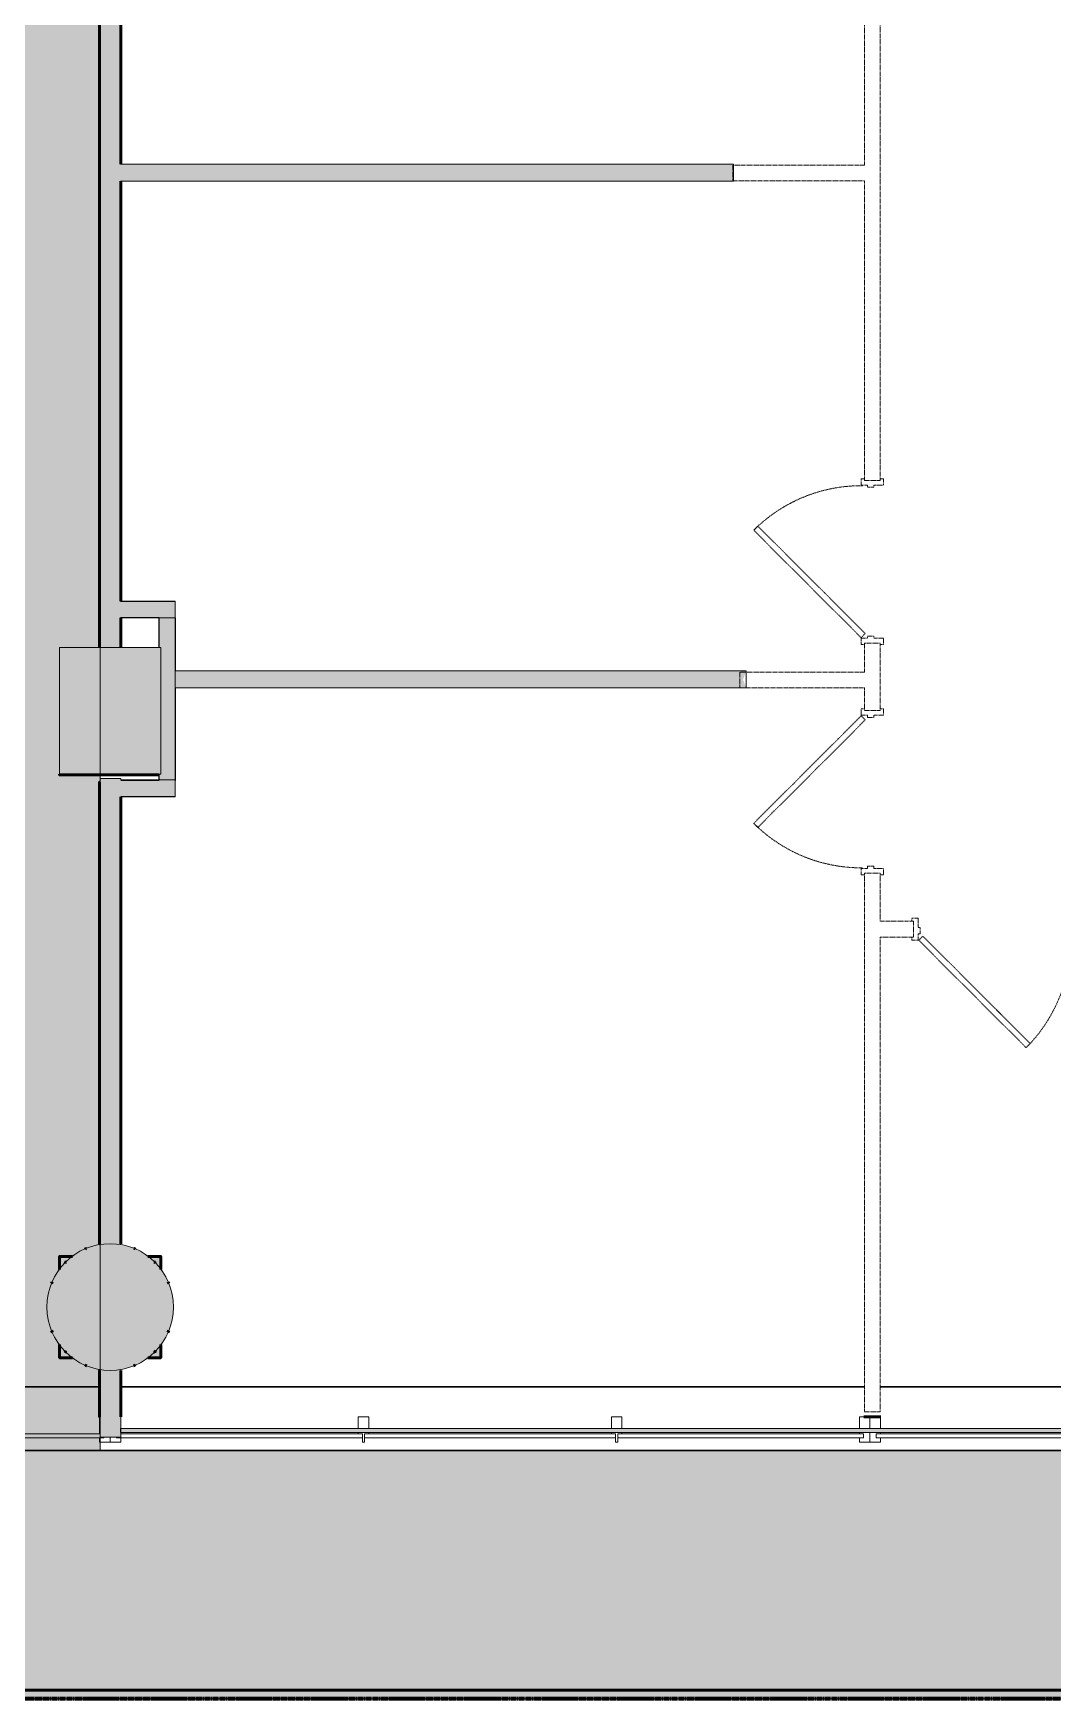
# Model space of a CAD drawing. Header units: inches. Extents: x 842 to 2180, y -10 to 1751.
# Drawn here: x 1630.2 to 1871.7, y -9.8 to 384.6 of the extents above; entities that cross this region are included whole.
import ezdxf

# ---------------------------------------------------------------- set-up
doc = ezdxf.new("R2010")
doc.units = ezdxf.units.IN
doc.header["$MEASUREMENT"] = 0
doc.linetypes.add('Demolished', pattern=[0.1875, 0.125, -0.0625])
doc.linetypes.add('IMPORT-Orbis_BB$0$TI_Grid_E957150$0$PROPERTY _2_', pattern=[1.546875, 1.3125, -0.046875, 0.046875, -0.046875, 0.046875, -0.046875])
for name, color, linetype, lineweight in [('A-DETL-GENF', 92, 'Continuous', 9), ('A-DETL-THIN', 151, 'Continuous', 9), ('A-DOOR', 31, 'Continuous', 13), ('A-GLAZ-CURT', 52, 'Continuous', 13), ('A-WALL', 113, 'Demolished', 20), ('A-WALL-PATT', 111, 'Continuous', 13), ('I-WALL', 2, 'Continuous', 13), ('Orbis - Background_dwg', 8, 'Continuous', 9), ('Orbis_AR$0$A-Wall-Exst', 7, 'Continuous', 9), ('Orbis_AR$0$TI_Grid_E957150$0$S-P1-COLS-CONC', 50, 'Continuous', 50), ('Orbis_AR$0$TI_Grid_E957150$0$S-P4-COLS-CONC', 50, 'Continuous', 50), ('Orbis_BB$0$A-Glaz-Assm', 250, 'Continuous', 20), ('Orbis_BB$0$A-Glaz-Assm-Glaz', 250, 'Continuous', 20), ('Orbis_BB$0$A-Wall-Exst', 7, 'Continuous', 9), ('Orbis_BB$0$TI_ARCH-02_E957150$0$A-Wall-Blow', 130, 'Continuous', 30), ('Orbis_BB$0$TI_Grid_E957150$0$C-Prop', 170, 'IMPORT-Orbis_BB$0$TI_Grid_E957150$0$PROPERTY _2_', 70), ('Orbis_BB$0$TI_Grid_E957150$0$S-02-COLS-CONC', 50, 'Continuous', 50), ('Orbis_BB$0$TI_Grid_E957150$0$S-02-COLS-CONC-PATT', 250, 'Continuous', 20), ('Orbis_BB$0$TI_Grid_E957150$0$S-04-COLS-CONC', 50, 'Continuous', 50), ('Orbis_BB$0$TI_Grid_E957150$0$S-04-COLS-CONC-PATT', 250, 'Continuous', 20), ('Orbis_BB$0$TI_Grid_E957150$0$S-05-COLS-CONC', 50, 'Continuous', 50), ('Orbis_BB$0$TI_Grid_E957150$0$S-06-COLS-CONC', 50, 'Continuous', 50), ('Orbis_BB$0$TI_Grid_E957150$0$S-07-COLS-CONC', 50, 'Continuous', 50), ('Orbis_BB$0$TI_Grid_E957150$0$S-08-COLS-CONC', 50, 'Continuous', 50), ('Orbis_BB$0$TI_Grid_E957150$0$S-08-COLS-CONC-PATT', 250, 'Continuous', 20), ('Orbis_BB$0$TI_Grid_E957150$0$S-09-COLS-CONC', 50, 'Continuous', 50), ('Orbis_BB$0$TI_Grid_E957150$0$S-P1-COLS-CONC', 50, 'Continuous', 50), ('Orbis_BB$0$TI_Grid_E957150$0$S-P1-COLS-CONC-PATT', 250, 'Continuous', 20), ('Orbis_BB$0$TI_Grid_E957150$0$S-P2-WALL-CONC', 50, 'Continuous', 50), ('Orbis_BB$0$TI_Grid_E957150$0$S-P4-COLS-CONC', 50, 'Continuous', 50), ('S-COLS', 52, 'Continuous', 13)]:
    doc.layers.add(name, color=color, linetype=linetype, lineweight=lineweight)

# ---------------------------------------------------------------- blocks, each defined once
blk = doc.blocks.new('Concrete-Rectangular-Column - 24 x 30-6914152-Level XX  DEMOLITION')
at = {"layer": 'S-COLS', "lineweight": 9}
blk.add_hatch(color=7, dxfattribs=at).paths.add_polyline_path([(12, -15), (12, 15), (-12, 15), (-12, -15)], flags=0)
at = {"layer": 'S-COLS', "color": 8, "lineweight": 20}
for p, q in [((12, 15), (-12, 15)), ((-12, 15), (-12, -15)), ((12, -15), (12, 15)), ((-12, -15), (12, -15))]:
    blk.add_line(p, q, dxfattribs=at)
blk = doc.blocks.new('Concrete-Round-Column - 30_-6914671-Level XX  DEMOLITION')
at = {"layer": 'S-COLS', "lineweight": 9}
blk.add_hatch(color=7, dxfattribs=at).paths.add_polyline_path([(0, -15), (2.62, -14.77), (5.13, -14.1), (7.5, -12.99), (9.64, -11.49), (11.49, -9.64), (12.99, -7.5), (14.1, -5.13), (14.77, -2.6), (15, 0), (14.77, 2.6), (14.1, 5.13), (12.99, 7.5), (11.49, 9.64), (9.64, 11.49), (7.49, 13), (5.13, 14.1), (2.6, 14.77), (-0.01, 15), (-2.6, 14.77), (-5.13, 14.1), (-7.5, 12.99), (-9.64, 11.49), (-11.49, 9.64), (-12.99, 7.5), (-14.1, 5.13), (-14.77, 2.6), (-15, 0), (-14.77, -2.6), (-14.1, -5.13), (-12.99, -7.5), (-11.49, -9.64), (-9.64, -11.49), (-7.5, -12.99), (-5.13, -14.1), (-2.38, -14.79)], flags=0)
at = {"layer": 'S-COLS', "color": 8, "lineweight": 20}
for start, end in [(360, 180), (180, 360)]:
    blk.add_arc((0, 0), 15, start, end, dxfattribs=at)
blk = doc.blocks.new('Door - Single - Solid Door-7325353-Level XX  DEMOLITION')
at = {"layer": 'A-DOOR', "color": 250, "linetype": 'Demolished', "lineweight": 20}
for p, q in [((-15.63, 2.54), (-14.13, 2.54)), ((-15.63, 1.79), (-15.63, 2.54)), ((-14.13, 2.54), (-14.13, 0.29)), ((-14.13, 0.29), (-13.63, 0.29)), ((-13.63, 0.29), (-13.63, -1.21)), ((21.62, 0.29), (22.12, 0.29)), ((21.62, -1.21), (21.62, 0.29)), ((22.12, 2.54), (23.62, 2.54)), ((22.12, 0.29), (22.12, 2.54)), ((23.62, 2.54), (23.62, 1.79)), ((-15.63, -2.71), (-15.63, -1.96)), ((-14.13, -2.71), (-15.63, -2.71)), ((-14.13, -1.21), (-14.13, -2.71)), ((-13.63, -1.21), (-14.13, -1.21)), ((-13.03, -1.74), (-14.01, -2.71)), ((-14.01, -2.71), (11.45, -28.17)), ((12.42, -27.2), (-13.03, -1.74)), ((22.12, -1.21), (21.62, -1.21)), ((22.12, -2.71), (22.12, -1.21)), ((23.62, -2.71), (22.12, -2.71)), ((23.62, -1.96), (23.62, -2.71)), ((11.45, -28.17), (12.42, -27.2))]:
    blk.add_line(p, q, dxfattribs=at)
at = {"layer": 'A-DOOR', "color": 7, "linetype": 'Demolished', "lineweight": 9}
blk.add_arc((-14.01, -2.71), 36, 315, 0.5, dxfattribs=at)
blk = doc.blocks.new('Door - Single - Solid Door-7325356-Level XX  DEMOLITION')
at = {"layer": 'A-DOOR', "color": 250, "linetype": 'Demolished', "lineweight": 20}
for p, q in [((-14.01, 2.71), (11.45, 28.17)), ((11.45, 28.17), (12.42, 27.2)), ((12.42, 27.2), (-13.03, 1.74)), ((-15.63, 2.71), (-15.63, 1.96)), ((-14.13, 2.71), (-15.63, 2.71)), ((-14.13, 1.21), (-14.13, 2.71)), ((-13.63, 1.21), (-14.13, 1.21)), ((-13.03, 1.74), (-14.01, 2.71)), ((-13.63, -0.29), (-13.63, 1.21)), ((22.12, 1.21), (21.62, 1.21)), ((21.62, 1.21), (21.62, -0.29)), ((23.62, 2.71), (22.12, 2.71)), ((22.12, 2.71), (22.12, 1.21)), ((23.62, 1.96), (23.62, 2.71)), ((-15.63, -1.79), (-15.63, -2.54)), ((-15.63, -2.54), (-14.13, -2.54)), ((-14.13, -2.54), (-14.13, -0.29)), ((-14.13, -0.29), (-13.63, -0.29)), ((21.62, -0.29), (22.12, -0.29)), ((22.12, -0.29), (22.12, -2.54)), ((22.12, -2.54), (23.62, -2.54)), ((23.62, -2.54), (23.62, -1.79))]:
    blk.add_line(p, q, dxfattribs=at)
at = {"layer": 'A-DOOR', "color": 7, "linetype": 'Demolished', "lineweight": 9}
blk.add_arc((-14.01, 2.71), 36, 359.5, 45, dxfattribs=at)
blk = doc.blocks.new('System Panel - Glazed-7329276-Level XX  DEMOLITION')
at = {"layer": 'A-GLAZ-CURT', "lineweight": 9}
blk.add_hatch(color=7, dxfattribs=at).paths.add_polyline_path([(-129.7, -0.75), (-245.76, -0.75), (-245.76, -1.75), (245.76, -1.75), (245.76, -0.75), (-87.41, -0.75)], flags=0)
at = {"layer": 'A-GLAZ-CURT', "color": 8, "lineweight": 20}
for p, q in [((245.76, -0.75), (-245.76, -0.75)), ((-245.76, -0.75), (-245.76, -1.75)), ((-245.76, -1.75), (245.76, -1.75)), ((245.76, -1.75), (245.76, -0.75))]:
    blk.add_line(p, q, dxfattribs=at)
blk = doc.blocks.new('Orbis - Background_dwg_Orbis_BB-7347761-Level XX  DEMOLITION')
at = {"layer": 'Orbis_BB$0$TI_Grid_E957150$0$S-02-COLS-CONC-PATT', "lineweight": 9}
blk.add_hatch(color=7, dxfattribs=at).paths.add_polyline_path([(12350.92, 875.05), (12350.82, 875.16), (12350.65, 875.24)], flags=0)
at = {"layer": 'Orbis_BB$0$TI_Grid_E957150$0$S-04-COLS-CONC-PATT', "lineweight": 9}
h = blk.add_hatch(color=7, dxfattribs=at)
h.paths.add_polyline_path([(12362.2, 875.01), (12362.4, 875.05), (12362.52, 875.17), (12362.28, 875.05)], flags=0)
h.paths.add_polyline_path([(12370.35, 882.92), (12370.52, 883.17), (12370.52, 883.28), (12370.47, 883.17)], flags=0)
h.paths.add_polyline_path([(12342.97, 882.92), (12342.8, 883.28), (12342.8, 883.17)], flags=0)
h.paths.add_polyline_path([(12370.51, 894.59), (12370.52, 894.65), (12370.48, 894.65)], flags=0)
h.paths.add_polyline_path([(12362.6, 902.64), (12362.4, 902.77), (12362.4, 902.73)], flags=0)
at = {"layer": 'Orbis_BB$0$TI_Grid_E957150$0$S-08-COLS-CONC-PATT', "lineweight": 9}
blk.add_hatch(color=7, dxfattribs=at).paths.add_polyline_path([(12351.13, 875.01), (12350.87, 875.13), (12350.92, 875.05)], flags=0)
at = {"layer": 'Orbis_BB$0$TI_Grid_E957150$0$S-P1-COLS-CONC-PATT', "lineweight": 9}
blk.add_hatch(color=7, dxfattribs=at).paths.add_polyline_path([(12354.27, 1014.91), (12368.16, 1014.91), (12368.16, 1015.12), (12344.66, 1015.12), (12344.66, 1014.91), (12354, 1014.91)], flags=0)
h = blk.add_hatch(color=7, dxfattribs=at)
h.paths.add_polyline_path([(12344.66, 876.91), (12347.76, 876.91), (12347.02, 877.43), (12345.17, 879.28), (12344.66, 880.01), (12344.66, 877.43)], flags=0)
h.paths.add_polyline_path([(12367.27, 876.91), (12368.66, 876.91), (12368.66, 880.01), (12368.15, 879.28), (12366.3, 877.43), (12365.56, 876.91), (12366.3, 876.91)], flags=0)
h.paths.add_polyline_path([(12368.66, 897.83), (12368.66, 900.91), (12365.59, 900.91), (12366.3, 900.41), (12368.15, 898.56)], flags=0)
h.paths.add_polyline_path([(12344.66, 897.83), (12345.17, 898.56), (12347.02, 900.41), (12347.74, 900.91), (12344.66, 900.91), (12344.66, 898.05)], flags=0)
at = {"layer": 'Orbis_BB$0$A-Glaz-Assm'}
for p, q in [((12359.16, 862.91), (12359.16, 860.16)), ((12417.91, 860.16), (12417.91, 862.91)), ((12477.91, 860.16), (12477.91, 862.91)), ((12536.66, 862.91), (12536.66, 860.16)), ((12359.16, 859.16), (12359.16, 858.91))]:
    blk.add_line(p, q, dxfattribs=at)
at = {"layer": 'Orbis_BB$0$A-Glaz-Assm', "flags": 128}
for points in [[(12354.27, 862.91), (12354.16, 862.91), (12354.16, 858.91), (12354.27, 858.91)], [(12417.91, 862.91), (12415.41, 862.91), (12415.41, 860.16)], [(12477.91, 862.91), (12475.41, 862.91), (12475.41, 860.16)], [(12534.16, 860.16), (12534.16, 862.91), (12536.66, 862.91), (12536.66, 860.16)], [(12539.16, 860.16), (12539.16, 862.91), (12536.66, 862.91)], [(12355.16, 858.07), (12355.16, 857.91), (12354.16, 857.91), (12354.16, 856.91), (12356.66, 856.91), (12356.66, 858.07)], [(12358.16, 858.07), (12358.16, 857.91), (12359.16, 857.91), (12359.16, 856.91), (12356.66, 856.91), (12356.66, 858.07)], [(12415.41, 859.16), (12415.41, 858.91), (12416.41, 858.91), (12416.41, 856.91), (12416.91, 856.91), (12416.91, 858.91), (12417.91, 858.91), (12417.91, 859.16)], [(12475.41, 859.16), (12475.41, 858.91), (12476.41, 858.91), (12476.41, 856.91), (12476.91, 856.91), (12476.91, 858.91), (12477.91, 858.91), (12477.91, 859.16)], [(12536.66, 859.16), (12536.66, 856.91), (12534.16, 856.91), (12534.16, 857.91), (12535.16, 857.91), (12535.16, 858.91), (12534.16, 858.91), (12534.16, 859.16)], [(12536.66, 859.16), (12536.66, 856.91), (12539.16, 856.91), (12539.16, 857.91), (12538.16, 857.91), (12538.16, 858.91), (12539.16, 858.91), (12539.16, 859.16)]]:
    blk.add_lwpolyline(points, dxfattribs=at)
at = {"layer": 'Orbis_BB$0$A-Glaz-Assm-Glaz'}
blk.add_line((12416.41, 858.91), (12359.15, 858.91), dxfattribs=at)
at = {"layer": 'Orbis_BB$0$A-Glaz-Assm-Glaz', "flags": 128}
for points in [[(12354.27, 858.91), (12296.91, 858.91), (12296.91, 857.91), (12355.16, 857.91), (12355.16, 858.07)], [(12358.16, 858.07), (12358.16, 857.91), (12416.41, 857.91), (12416.41, 858.91)]]:
    blk.add_lwpolyline(points, dxfattribs=at)
for points in [[(12476.41, 858.91), (12416.91, 858.91), (12416.91, 857.91), (12476.41, 857.91)], [(12535.16, 858.91), (12476.91, 858.91), (12476.91, 857.91), (12535.16, 857.91)], [(12596.41, 858.91), (12538.16, 858.91), (12538.16, 857.91), (12596.41, 857.91)]]:
    blk.add_lwpolyline(points, close=True, dxfattribs=at)
at = {"layer": 'Orbis_BB$0$A-Wall-Exst', "color": 50, "lineweight": 50}
for p, q in [((12354.16, 903.91), (12354.27, 903.91)), ((12359.16, 862.91), (12359.16, 873.91)), ((12535.25, 862.91), (12539.25, 862.91))]:
    blk.add_line(p, q, dxfattribs=at)
at = {"layer": 'Orbis_BB$0$A-Wall-Exst', "color": 50, "lineweight": 50, "flags": 128}
blk.add_lwpolyline([(12354.27, 873.91), (12354.16, 873.91), (12354.16, 862.91), (12354.27, 862.91)], dxfattribs=at)
at = {"layer": 'Orbis_BB$0$TI_ARCH-02_E957150$0$A-Wall-Blow'}
for p, q in [((12359.15, 870.04), (12535.35, 870.04)), ((12539.1, 870.04), (12714.16, 870.04))]:
    blk.add_line(p, q, dxfattribs=at)
at = {"layer": 'Orbis_BB$0$TI_ARCH-02_E957150$0$A-Wall-Blow', "flags": 128}
for points in [[(11550.5, 914.91), (12058.66, 914.91), (12058.66, 853.91), (12117.66, 853.91), (12117.66, 857.91), (12147.66, 857.91), (12147.66, 854.91), (12856.66, 854.91), (12856.66, 1027.91), (12853.66, 1027.91), (12853.66, 1028.04)], [(12147.66, 868.66), (12147.66, 870.04), (12354.27, 870.04)]]:
    blk.add_lwpolyline(points, dxfattribs=at)
at = {"layer": 'Orbis_BB$0$TI_Grid_E957150$0$C-Prop', "flags": 128}
blk.add_lwpolyline([(12850.26, 2047.16), (12794.32, 2047.16), (12793.88, 2046.62), (12888.38, 1360.4), (12888.38, 796.17), (11550.5, 796.17)], dxfattribs=at)
at = {"layer": 'Orbis_BB$0$TI_Grid_E957150$0$S-02-COLS-CONC'}
for p, q in [((12345.88, 878.57), (12346.06, 878.31)), ((12346.06, 878.31), (12346.32, 878.13))]:
    blk.add_line(p, q, dxfattribs=at)
at = {"layer": 'Orbis_BB$0$TI_Grid_E957150$0$S-02-COLS-CONC', "flags": 128}
for points in [[(12346.27, 899.66), (12346.06, 899.52), (12345.91, 899.3)], [(12351.07, 902.8), (12350.92, 902.77), (12350.73, 902.64)], [(12362.6, 902.64), (12362.4, 902.77), (12362.26, 902.8)], [(12367.41, 899.3), (12367.27, 899.52), (12367.05, 899.66)], [(12342.95, 894.87), (12342.8, 894.65), (12342.77, 894.49)], [(12370.55, 894.49), (12370.52, 894.65), (12370.38, 894.87)], [(12342.77, 883.36), (12342.8, 883.17), (12342.97, 882.92)], [(12370.35, 882.92), (12370.52, 883.17), (12370.56, 883.36)], [(12367, 878.13), (12367.27, 878.31), (12367.45, 878.57)], [(12350.65, 875.24), (12350.92, 875.05), (12351.13, 875.01)], [(12362.2, 875.01), (12362.4, 875.05), (12362.68, 875.24)]]:
    blk.add_lwpolyline(points, dxfattribs=at)
at = {"layer": 'Orbis_BB$0$TI_Grid_E957150$0$S-04-COLS-CONC'}
for p, q in [((12370.38, 894.87), (12370.52, 894.65)), ((12370.52, 894.65), (12370.55, 894.49))]:
    blk.add_line(p, q, dxfattribs=at)
at = {"layer": 'Orbis_BB$0$TI_Grid_E957150$0$S-04-COLS-CONC', "flags": 128}
for points in [[(12345.91, 899.3), (12346.06, 899.52), (12346.27, 899.66)], [(12350.73, 902.64), (12350.92, 902.77), (12351.07, 902.8)], [(12362.26, 902.8), (12362.4, 902.77), (12362.6, 902.64)], [(12367.05, 899.66), (12367.27, 899.52), (12367.41, 899.3)], [(12342.77, 894.49), (12342.8, 894.65), (12342.95, 894.87)], [(12342.97, 882.92), (12342.8, 883.17), (12342.77, 883.36)], [(12370.56, 883.36), (12370.52, 883.17), (12370.35, 882.92)], [(12346.32, 878.13), (12346.06, 878.31), (12345.88, 878.57)], [(12367.45, 878.57), (12367.27, 878.31), (12367, 878.13)], [(12351.13, 875.01), (12350.92, 875.05), (12350.65, 875.24)], [(12362.68, 875.24), (12362.4, 875.05), (12362.2, 875.01)]]:
    blk.add_lwpolyline(points, dxfattribs=at)
at = {"layer": 'Orbis_BB$0$TI_Grid_E957150$0$S-05-COLS-CONC'}
for p, q in [((12370.38, 894.87), (12370.52, 894.65)), ((12370.52, 894.65), (12370.55, 894.49))]:
    blk.add_line(p, q, dxfattribs=at)
at = {"layer": 'Orbis_BB$0$TI_Grid_E957150$0$S-05-COLS-CONC', "flags": 128}
for points in [[(12345.91, 899.3), (12346.06, 899.52), (12346.27, 899.66)], [(12350.73, 902.64), (12350.92, 902.77), (12351.07, 902.8)], [(12362.26, 902.8), (12362.4, 902.77), (12362.6, 902.64)], [(12367.05, 899.66), (12367.27, 899.52), (12367.41, 899.3)], [(12342.77, 894.49), (12342.8, 894.65), (12342.95, 894.87)], [(12342.97, 882.92), (12342.8, 883.17), (12342.77, 883.36)], [(12370.56, 883.36), (12370.52, 883.17), (12370.35, 882.92)], [(12346.32, 878.13), (12346.06, 878.31), (12345.88, 878.57)], [(12367.45, 878.57), (12367.27, 878.31), (12367, 878.13)], [(12351.13, 875.01), (12350.92, 875.05), (12350.65, 875.24)], [(12362.68, 875.24), (12362.4, 875.05), (12362.2, 875.01)]]:
    blk.add_lwpolyline(points, dxfattribs=at)
at = {"layer": 'Orbis_BB$0$TI_Grid_E957150$0$S-06-COLS-CONC'}
for p, q in [((12370.38, 894.87), (12370.52, 894.65)), ((12370.52, 894.65), (12370.55, 894.49))]:
    blk.add_line(p, q, dxfattribs=at)
at = {"layer": 'Orbis_BB$0$TI_Grid_E957150$0$S-06-COLS-CONC', "flags": 128}
for points in [[(12345.91, 899.3), (12346.06, 899.52), (12346.27, 899.66)], [(12350.73, 902.64), (12350.92, 902.77), (12351.07, 902.8)], [(12362.26, 902.8), (12362.4, 902.77), (12362.6, 902.64)], [(12367.05, 899.66), (12367.27, 899.52), (12367.41, 899.3)], [(12342.77, 894.49), (12342.8, 894.65), (12342.95, 894.87)], [(12342.97, 882.92), (12342.8, 883.17), (12342.77, 883.36)], [(12370.56, 883.36), (12370.52, 883.17), (12370.35, 882.92)], [(12346.32, 878.13), (12346.06, 878.31), (12345.88, 878.57)], [(12367.45, 878.57), (12367.27, 878.31), (12367, 878.13)], [(12351.13, 875.01), (12350.92, 875.05), (12350.65, 875.24)], [(12362.68, 875.24), (12362.4, 875.05), (12362.2, 875.01)]]:
    blk.add_lwpolyline(points, dxfattribs=at)
at = {"layer": 'Orbis_BB$0$TI_Grid_E957150$0$S-07-COLS-CONC'}
for p, q in [((12370.38, 894.87), (12370.52, 894.65)), ((12370.52, 894.65), (12370.55, 894.49))]:
    blk.add_line(p, q, dxfattribs=at)
at = {"layer": 'Orbis_BB$0$TI_Grid_E957150$0$S-07-COLS-CONC', "flags": 128}
for points in [[(12345.91, 899.3), (12346.06, 899.52), (12346.27, 899.66)], [(12350.73, 902.64), (12350.92, 902.77), (12351.07, 902.8)], [(12362.26, 902.8), (12362.4, 902.77), (12362.6, 902.64)], [(12367.05, 899.66), (12367.27, 899.52), (12367.41, 899.3)], [(12342.77, 894.49), (12342.8, 894.65), (12342.95, 894.87)], [(12342.97, 882.92), (12342.8, 883.17), (12342.77, 883.36)], [(12370.56, 883.36), (12370.52, 883.17), (12370.35, 882.92)], [(12346.32, 878.13), (12346.06, 878.31), (12345.88, 878.57)], [(12367.45, 878.57), (12367.27, 878.31), (12367, 878.13)], [(12351.13, 875.01), (12350.92, 875.05), (12350.65, 875.24)], [(12362.68, 875.24), (12362.4, 875.05), (12362.2, 875.01)]]:
    blk.add_lwpolyline(points, dxfattribs=at)
at = {"layer": 'Orbis_BB$0$TI_Grid_E957150$0$S-08-COLS-CONC'}
for p, q in [((12370.38, 894.87), (12370.52, 894.65)), ((12370.52, 894.65), (12370.55, 894.49))]:
    blk.add_line(p, q, dxfattribs=at)
at = {"layer": 'Orbis_BB$0$TI_Grid_E957150$0$S-08-COLS-CONC', "flags": 128}
for points in [[(12345.91, 899.3), (12346.06, 899.52), (12346.27, 899.66)], [(12350.73, 902.64), (12350.92, 902.77), (12351.07, 902.8)], [(12362.26, 902.8), (12362.4, 902.77), (12362.6, 902.64)], [(12367.05, 899.66), (12367.27, 899.52), (12367.41, 899.3)], [(12342.77, 894.49), (12342.8, 894.65), (12342.95, 894.87)], [(12342.97, 882.92), (12342.8, 883.17), (12342.77, 883.36)], [(12370.56, 883.36), (12370.52, 883.17), (12370.35, 882.92)], [(12346.32, 878.13), (12346.06, 878.31), (12345.88, 878.57)], [(12367.45, 878.57), (12367.27, 878.31), (12367, 878.13)], [(12351.13, 875.01), (12350.92, 875.05), (12350.65, 875.24)], [(12362.68, 875.24), (12362.4, 875.05), (12362.2, 875.01)]]:
    blk.add_lwpolyline(points, dxfattribs=at)
at = {"layer": 'Orbis_BB$0$TI_Grid_E957150$0$S-09-COLS-CONC'}
for p, q in [((12370.38, 894.87), (12370.52, 894.65)), ((12370.52, 894.65), (12370.55, 894.49))]:
    blk.add_line(p, q, dxfattribs=at)
at = {"layer": 'Orbis_BB$0$TI_Grid_E957150$0$S-09-COLS-CONC', "flags": 128}
for points in [[(12345.91, 899.3), (12346.06, 899.52), (12346.27, 899.66)], [(12350.73, 902.64), (12350.92, 902.77), (12351.07, 902.8)], [(12362.26, 902.8), (12362.4, 902.77), (12362.6, 902.64)], [(12367.05, 899.66), (12367.27, 899.52), (12367.41, 899.3)], [(12342.77, 894.49), (12342.8, 894.65), (12342.95, 894.87)], [(12342.97, 882.92), (12342.8, 883.17), (12342.77, 883.36)], [(12370.56, 883.36), (12370.52, 883.17), (12370.35, 882.92)], [(12346.32, 878.13), (12346.06, 878.31), (12345.88, 878.57)], [(12367.45, 878.57), (12367.27, 878.31), (12367, 878.13)], [(12351.13, 875.01), (12350.92, 875.05), (12350.65, 875.24)], [(12362.68, 875.24), (12362.4, 875.05), (12362.2, 875.01)]]:
    blk.add_lwpolyline(points, dxfattribs=at)
at = {"layer": 'Orbis_BB$0$TI_Grid_E957150$0$S-P1-COLS-CONC'}
for p, q in [((12368.66, 900.91), (12365.59, 900.91)), ((12368.66, 897.83), (12368.66, 900.91))]:
    blk.add_line(p, q, dxfattribs=at)
at = {"layer": 'Orbis_BB$0$TI_Grid_E957150$0$S-P1-COLS-CONC', "flags": 128}
for points in [[(12368.16, 1014.91), (12344.66, 1014.91), (12344.66, 1015.12)], [(12347.74, 900.91), (12344.66, 900.91), (12344.66, 897.83)], [(12344.66, 880.01), (12344.66, 876.91), (12347.76, 876.91)], [(12365.56, 876.91), (12368.66, 876.91), (12368.66, 880.01)]]:
    blk.add_lwpolyline(points, dxfattribs=at)
at = {"layer": 'Orbis_BB$0$TI_Grid_E957150$0$S-P2-WALL-CONC', "flags": 128}
blk.add_lwpolyline([(12886.66, 1087.97), (12886.66, 798.17), (11550.5, 798.17)], dxfattribs=at)
at = {"layer": 'Orbis_BB$0$TI_Grid_E957150$0$S-P4-COLS-CONC'}
for p, q in [((12368.66, 880.01), (12368.66, 876.91)), ((12368.66, 876.91), (12365.56, 876.91))]:
    blk.add_line(p, q, dxfattribs=at)
at = {"layer": 'Orbis_BB$0$TI_Grid_E957150$0$S-P4-COLS-CONC', "flags": 128}
for points in [[(12344.66, 1015.12), (12344.66, 1014.91), (12368.16, 1014.91)], [(12344.66, 897.83), (12344.66, 900.91), (12347.74, 900.91)], [(12365.59, 900.91), (12368.66, 900.91), (12368.66, 897.83)], [(12347.76, 876.91), (12344.66, 876.91), (12344.66, 880.01)]]:
    blk.add_lwpolyline(points, dxfattribs=at)
blk = doc.blocks.new('Orbis - Background_dwg-7329766-Level XX  DEMOLITION')
at = {"layer": 'Orbis_AR$0$A-Wall-Exst'}
h = blk.add_hatch(color=256, dxfattribs=at)
h.paths.add_polyline_path([(1645.87, 56.98), (1645.98, 56.98), (1645.98, 67.98), (1645.87, 67.98), (1645.87, 62.31)], flags=0)
h.paths.add_polyline_path([(1650.86, 97.98), (1650.87, 97.98), (1650.86, 97.98)], flags=0)
h.paths.add_polyline_path([(1645.87, 97.98), (1645.98, 97.98), (1645.98, 207.29), (1645.87, 207.29), (1645.87, 97.98)], flags=0)
h.paths.add_polyline_path([(1650.87, 239.19), (1650.87, 246.16), (1650.8, 246.16), (1650.8, 239.19)], flags=0)
h.paths.add_polyline_path([(1645.92, 239.19), (1645.92, 593.98), (1645.87, 593.97), (1645.87, 239.19)], flags=0)
h.paths.add_polyline_path([(1650.86, 250.16), (1650.87, 250.16), (1650.87, 349.6), (1650.8, 349.6), (1650.8, 250.16)], flags=0)
h.paths.add_polyline_path([(1650.8, 353.6), (1650.87, 353.6), (1650.87, 589.98), (1650.8, 589.98), (1650.8, 422.22)], flags=0)
at = {"layer": 'Orbis_AR$0$A-Wall-Exst', "color": 50, "lineweight": 50}
for p, q in [((1650.87, 353.6), (1650.87, 589.98)), ((1650.87, 250.16), (1650.87, 349.6)), ((1650.87, 239.19), (1650.87, 246.16)), ((1650.87, 97.98), (1650.87, 203.79)), ((1650.87, 56.98), (1650.87, 67.98)), ((1826.96, 56.98), (1830.96, 56.98))]:
    blk.add_line(p, q, dxfattribs=at)
at = {"layer": 'Orbis_AR$0$A-Wall-Exst', "color": 50, "lineweight": 50, "flags": 128}
for points in [[(1645.87, 593.98), (1645.87, 593.48), (1645.87, 350.1), (1645.87, 248.16), (1645.87, 239.19)], [(1645.98, 207.29), (1645.87, 207.29), (1645.87, 97.98), (1645.98, 97.98)], [(1645.98, 67.98), (1645.87, 67.98), (1645.87, 56.98), (1645.98, 56.98)]]:
    blk.add_lwpolyline(points, dxfattribs=at)
at = {"layer": 'Orbis_AR$0$TI_Grid_E957150$0$S-P1-COLS-CONC', "flags": 128}
blk.add_lwpolyline([(1659.87, 208.97), (1636.37, 208.97), (1636.37, 209.19)], dxfattribs=at)
at = {"layer": 'Orbis_AR$0$TI_Grid_E957150$0$S-P4-COLS-CONC', "flags": 128}
blk.add_lwpolyline([(1636.37, 209.19), (1636.37, 208.97), (1659.87, 208.97)], dxfattribs=at)
blk.add_blockref('Orbis - Background_dwg_Orbis_BB-7347761-Level XX  DEMOLITION', (-10708.29, -805.94))

msp = doc.modelspace()

# ---------------------------------------------------------------- hatches: boundary and pattern name
at = {"layer": 'A-DETL-GENF'}
h = msp.add_hatch(color=9, dxfattribs=at)
h.paths.add_polyline_path([(1357.37, -9.77), (2180.09, -9.77), (2180.09, 282.04), (2178.37, 282.04), (2178.37, 269.98), (2160.37, 269.98), (2160.37, 281.98), (2145.5, 281.98), (2145.5, 222.1), (2148.37, 222.1), (2148.37, 48.98), (1645.98, 48.98), (1645.98, 56.98), (1645.87, 56.98), (1645.87, 67.98), (1645.98, 67.98), (1645.98, 68.19), (1645.71, 68.23), (1643.24, 68.89), (1642.84, 69.08), (1642.63, 69.12), (1642.36, 69.3), (1640.87, 69.99), (1639.47, 70.98), (1636.37, 70.98), (1636.37, 74.07), (1635.38, 75.48), (1634.68, 76.98), (1634.51, 77.24), (1634.47, 77.43), (1634.27, 77.85), (1633.6, 80.38), (1633.38, 83.07), (1633.6, 85.59), (1634.27, 88.11), (1635.38, 90.48), (1636.37, 91.9), (1636.37, 94.98), (1639.44, 94.98), (1640.87, 95.97), (1643.24, 97.08), (1645.98, 97.86), (1645.98, 97.98), (1645.87, 97.98), (1645.87, 207.29), (1645.98, 207.29), (1645.98, 208.97), (1636.37, 208.97), (1636.37, 239.19), (1645.87, 239.19), (1645.87, 593.98), (1179.62, 593.98), (1179.62, 528.98), (842.21, 528.98), (842.21, -9.77), (1350.37, -9.77)], flags=0)
h.paths.add_polyline_path([(1439.37, 58.98), (1435.75, 59.1), (1357.37, 59.1), (1357.37, 54.98), (1402.37, 54.98), (1402.37, 58.98), (1435.75, 58.98)], flags=0)
h.paths.add_polyline_path([(1409.37, 47.98), (1350.37, 47.98), (1350.37, 122.98), (1361, 122.98), (1361, 62.73), (1439.37, 62.73), (1439.37, 51.98), (1409.37, 51.98), (1409.37, 48.98)], flags=0)
h.paths.add_polyline_path([(1288.37, 67.98), (1288.3, 67.99), (1285.77, 68.21), (1283.24, 68.89), (1282.84, 69.08), (1282.63, 69.12), (1282.36, 69.3), (1280.87, 69.99), (1279.47, 70.98), (1276.37, 70.98), (1276.37, 74.07), (1275.38, 75.48), (1274.68, 76.98), (1274.51, 77.24), (1274.47, 77.43), (1274.27, 77.85), (1273.6, 80.38), (1273.38, 83.07), (1273.6, 85.59), (1274.27, 88.11), (1275.38, 90.48), (1276.37, 91.9), (1276.37, 94.98), (1279.44, 94.98), (1280.87, 95.97), (1283.24, 97.08), (1285.77, 97.76), (1288.46, 97.98), (1290.97, 97.76), (1293.5, 97.08), (1295.87, 95.97), (1297.3, 94.98), (1300.37, 94.98), (1300.37, 91.9), (1301.36, 90.48), (1302.47, 88.11), (1303.14, 85.59), (1303.37, 82.97), (1303.14, 80.38), (1302.47, 77.85), (1302.27, 77.43), (1302.23, 77.24), (1302.06, 76.98), (1301.36, 75.48), (1300.37, 74.07), (1300.37, 70.98), (1297.27, 70.98), (1295.87, 69.99), (1294.38, 69.3), (1294.11, 69.12), (1293.9, 69.08), (1293.5, 68.89), (1290.97, 68.21), (1288.41, 67.98)], flags=0)
h.paths.add_polyline_path([(928.37, 67.98), (928.24, 68), (925.84, 68.21), (923.32, 68.89), (922.97, 69.05), (922.63, 69.12), (922.17, 69.42), (920.95, 69.99), (919.55, 70.98), (916.37, 70.98), (916.37, 74.18), (915.46, 75.48), (914.94, 76.59), (914.49, 77.34), (914.35, 77.85), (913.68, 80.38), (913.45, 82.58), (913.39, 83.07), (913.51, 83.68), (913.68, 85.59), (914.51, 88.72), (914.92, 89.32), (915.46, 90.48), (916.37, 91.79), (916.37, 94.98), (919.52, 94.98), (920.95, 95.97), (922.25, 96.58), (922.63, 96.83), (922.91, 96.89), (923.32, 97.08), (925.84, 97.76), (928.54, 97.98), (931.05, 97.76), (933.58, 97.08), (935.95, 95.97), (937.37, 94.98), (940.37, 94.98), (940.37, 92.01), (941.44, 90.48), (942.54, 88.11), (943.22, 85.59), (943.45, 82.98), (943.22, 80.38), (942.54, 77.85), (941.44, 75.48), (940.37, 73.96), (940.37, 70.98), (937.35, 70.98), (935.95, 69.99), (933.58, 68.89), (931.05, 68.21), (928.41, 67.98)], flags=0)
h.paths.add_polyline_path([(1276.37, 208.97), (1276.37, 239.19), (1300.37, 239.19), (1300.37, 208.97), (1288.06, 208.97)], flags=0)
h.paths.add_polyline_path([(916.37, 208.97), (916.37, 209.19), (916.15, 209.19), (916.15, 239.19), (940.15, 239.19), (940.15, 238.97), (940.37, 238.97), (940.37, 208.97), (940.15, 208.97)], flags=0)
h.paths.add_polyline_path([(1046.12, 593.97), (935.62, 593.98), (935.62, 598.98), (937.62, 598.98), (937.62, 740.22), (867.12, 740.22), (867.12, 647.48), (844.25, 647.48), (844.25, 623.98), (893.25, 623.98), (893.25, 598.98), (895.62, 598.98), (895.62, 593.98), (888.25, 593.98), (888.25, 612.48), (844.25, 612.48), (844.25, 593.98), (1040.87, 593.97)], flags=0)
h.paths.add_polyline_path([(1247.87, 596.98), (1247.87, 605.72), (1209.87, 605.72), (1209.87, 596.98)], flags=0)
h.paths.add_polyline_path([(972.87, 596.98), (1010.87, 596.98), (1010.87, 605.72), (972.87, 605.72)], flags=0)
h.paths.add_polyline_path([(1349.68, 598.98), (1389.12, 598.98), (1389.12, 706.97), (1380.37, 706.97), (1380.37, 736.97), (1390.37, 736.97), (1390.37, 820.98), (1388.37, 820.98), (1388.37, 825.98), (1390.37, 825.98), (1390.37, 913.99), (1377.37, 913.99), (1377.37, 951.98), (1290.37, 951.98), (1290.37, 913.99), (1277.37, 913.99), (1277.37, 891.98), (1272.12, 891.98), (1272.12, 934.97), (1179.87, 934.97), (1179.87, 891.98), (1167.87, 891.98), (1167.87, 845.98), (1179.87, 845.98), (1179.87, 787.98), (1167.87, 787.98), (1167.87, 741.98), (1179.87, 741.98), (1179.87, 683.98), (1167.87, 683.98), (1167.87, 637.98), (1179.87, 637.98), (1179.87, 610.97), (1277.87, 610.97), (1277.87, 820.73), (1272.12, 820.73), (1272.12, 845.98), (1277.37, 845.98), (1277.37, 825.98), (1348.37, 825.98), (1348.37, 820.98), (1283.12, 820.98), (1283.12, 598.98)], flags=0)
h.paths.add_polyline_path([(1497.62, 598.98), (1636.37, 598.98), (1636.37, 626.3), (1660.37, 626.3), (1660.37, 598.98), (1669.37, 598.98), (1669.37, 946.98), (1553.37, 946.98), (1553.37, 951.98), (1513.37, 951.98), (1513.37, 946.98), (1506.37, 946.97), (1506.37, 916.97), (1496.37, 916.97), (1496.37, 736.97), (1506.37, 736.97), (1506.37, 706.97), (1497.62, 706.97), (1497.62, 599.23)], flags=0)
h.paths.add_polyline_path([(1488.78, 599.23), (1492.37, 599.23), (1492.37, 701.72), (1394.37, 701.72), (1394.37, 599.23)], flags=0)
h.paths.add_polyline_path([(972.87, 610.97), (1040.87, 610.97), (1040.87, 637.98), (1052.87, 637.98), (1052.87, 683.98), (1040.87, 683.98), (1040.87, 741.98), (1052.87, 741.98), (1052.87, 787.98), (1040.87, 787.98), (1040.87, 845.98), (1052.87, 845.98), (1052.87, 891.98), (1040.87, 891.98), (1040.87, 918.98), (942.87, 918.98), (942.87, 610.97)], flags=0)
h.paths.add_polyline_path([(886.76, 616.48), (888.25, 616.48), (888.25, 619.98), (844.25, 619.98), (844.25, 616.48), (845.73, 616.48)], flags=0)
h.paths.add_polyline_path([(842.21, 652.48), (862.12, 652.48), (862.12, 745.22), (891.62, 745.22), (891.62, 840.22), (857.37, 840.22), (857.37, 845.22), (919.37, 845.22), (919.37, 947.22), (842.21, 947.22), (842.21, 671.78)], flags=0)
h.paths.add_polyline_path([(1434.26, 706.97), (1492.37, 706.97), (1492.37, 730.73), (1394.37, 730.73), (1394.37, 706.97), (1396.37, 706.97)], flags=0)
h.paths.add_polyline_path([(1460.42, 735.98), (1490.37, 735.98), (1490.37, 945.98), (1488.37, 945.98), (1488.37, 951.98), (1448.37, 951.98), (1448.37, 945.98), (1396.37, 945.98), (1396.37, 735.98), (1434.26, 735.98)], flags=0)
h.paths.add_polyline_path([(896.62, 745.22), (898.37, 745.22), (898.37, 840.22), (896.62, 840.22), (896.62, 745.47)], flags=0)
h.paths.add_polyline_path([(919.37, 745.47), (937.62, 745.47), (937.62, 839.97), (903.62, 839.97), (903.62, 745.47)], flags=0)
h.paths.add_polyline_path([(934.14, 845.22), (937.62, 845.22), (937.62, 924.23), (1040.87, 924.23), (1040.87, 934.97), (1010.87, 934.97), (1010.87, 949.22), (972.87, 949.22), (972.87, 934.97), (942.87, 934.97), (942.87, 949.22), (923.37, 949.22), (923.37, 845.22)], flags=0)
h.paths.add_polyline_path([(1636.37, 916.97), (1636.37, 946.97), (1660.37, 946.97), (1660.37, 916.97), (1645.98, 916.97)], flags=0)
h.paths.add_polyline_path([(1277.87, 916.99), (1287.37, 916.99), (1287.37, 948.98), (1277.87, 948.98), (1277.87, 934.97), (1277.37, 934.97), (1277.37, 916.99)], flags=0)
h.paths.add_polyline_path([(1247.87, 940.23), (1247.87, 948.98), (1209.87, 948.98), (1209.87, 940.23)], flags=0)
h.paths.add_polyline_path([(1382.36, 946.99), (1394.37, 946.99), (1394.37, 948.98), (1380.37, 948.98), (1380.37, 946.99)], flags=0)
h.paths.add_polyline_path([(842.21, 1041.22), (928.37, 1041.22), (928.37, 1045.29), (927.62, 1045.29), (927.62, 1046.79), (928.37, 1046.79), (928.37, 1119.16), (927.62, 1119.16), (927.62, 1120.66), (928.37, 1120.66), (928.37, 1292.47), (913.87, 1292.47), (913.87, 1327.47), (928.37, 1327.47), (928.37, 1432.97), (912.37, 1432.97), (912.37, 1472.97), (928.37, 1472.97), (928.37, 1478.48), (940.37, 1478.48), (940.37, 1429.98), (1152.37, 1429.98), (1152.37, 1477.98), (1145.37, 1477.98), (1145.37, 1712.98), (940.37, 1712.98), (940.37, 1700.97), (916.37, 1700.97), (916.37, 1712.98), (842.21, 1712.98), (842.21, 1045.29)], flags=0)
h.paths.add_polyline_path([(2059.94, 1410.47), (2028.24, 1641.93), (2004.53, 1724.6), (2003.37, 1724.6), (2003.37, 1700.97), (1955.37, 1700.97), (1955.37, 1712.97), (1840.37, 1712.97), (1840.37, 1700.97), (1816.37, 1700.97), (1816.37, 1712.98), (1672.37, 1712.98), (1672.37, 1700.97), (1624.37, 1700.97), (1624.37, 1712.98), (1480.37, 1712.98), (1480.37, 1700.97), (1456.37, 1700.97), (1456.37, 1712.98), (1312.37, 1712.98), (1312.37, 1700.97), (1264.37, 1700.97), (1264.37, 1712.98), (1176.37, 1712.98), (1176.37, 1700.97), (1160.37, 1700.97), (1160.37, 1461.1), (1176.54, 1461.1), (1176.54, 1437.1), (1176.37, 1437.1), (1176.37, 1436.97), (1160.37, 1436.97), (1160.37, 1410.47), (2050.8, 1410.47)], flags=0)
h.paths.add_polyline_path([(1456.37, 1436.97), (1456.37, 1460.97), (1456.48, 1460.97), (1456.48, 1461.1), (1480.48, 1461.1), (1480.48, 1437.1), (1480.37, 1437.1), (1480.37, 1436.97), (1456.48, 1436.97)], flags=0)
h.paths.add_polyline_path([(1152.37, 1484.98), (1152.37, 1712.98), (1150.37, 1712.98), (1150.37, 1484.98)], flags=0)
h.paths.add_polyline_path([(1300.37, 1541.91), (1276.37, 1541.91), (1276.37, 1565.97), (1300.37, 1565.97), (1300.37, 1541.97)], flags=0)
h.paths.add_polyline_path([(1639.8, 1541.91), (1636.37, 1541.91), (1636.37, 1565.97), (1660.37, 1565.97), (1660.37, 1541.91)], flags=0)
h.paths.add_polyline_path([(1998.26, 1541.91), (1974.26, 1541.91), (1974.26, 1565.91), (1974.37, 1565.91), (1974.37, 1565.97), (1998.37, 1565.97), (1998.37, 1541.97), (1998.26, 1541.97)], flags=0)
at = {"layer": 'A-WALL-PATT', "lineweight": 9}
for points in [[(1645.92, 239.19), (1650.8, 239.19), (1650.8, 593.98), (1645.92, 593.98), (1645.92, 256.11)], [(1796.09, 349.6), (1796.09, 353.6), (1650.8, 353.6), (1650.8, 349.6), (1688, 349.6)], [(1650.8, 246.16), (1660, 246.2), (1660, 246.29), (1663.75, 250.04), (1663.75, 250.16), (1650.8, 250.16), (1650.8, 246.29)], [(1660.37, 207.66), (1663.75, 207.66), (1663.75, 250.04), (1660, 246.29), (1660, 245.64), (1660.1, 245.21), (1662.4, 221.53), (1660.37, 210.4), (1660.37, 209.19), (1660.15, 209.19), (1660, 208.35), (1660, 207.66)], [(1799.09, 229.6), (1798.31, 231.53), (1798.99, 233.35), (1799.09, 233.35), (1799.09, 233.6), (1663.87, 233.6), (1663.87, 229.6), (1797.59, 229.6)], [(1650.86, 203.79), (1663.75, 203.79), (1663.75, 207.66), (1659.87, 207.66), (1659.87, 207.79), (1650.86, 207.79), (1650.86, 203.91)]]:
    msp.add_hatch(color=7, dxfattribs=at).paths.add_polyline_path(points, flags=0)
h = msp.add_hatch(color=7, dxfattribs=at)
h.paths.add_polyline_path([(1663.87, 207.66), (1663.87, 246.16), (1663.75, 246.16), (1663.75, 207.66)], flags=0)
h.paths.add_polyline_path([(1660, 207.66), (1660, 208.35), (1660.15, 209.19), (1659.87, 209.19), (1659.87, 207.66)], flags=0)
h.paths.add_polyline_path([(1660.37, 210.4), (1662.4, 221.53), (1660.1, 245.21), (1660, 245.77), (1660, 246.16), (1659.87, 246.16), (1659.87, 239.19), (1660.37, 239.19), (1660.37, 228.42)], flags=0)
h = msp.add_hatch(color=7, dxfattribs=at)
h.paths.add_polyline_path([(1645.98, 52.13), (1650.86, 52.13), (1650.86, 68.2), (1648.37, 67.98), (1645.98, 68.19), (1645.98, 62.31)], flags=0)
h.paths.add_polyline_path([(1650.86, 97.77), (1650.86, 208.13), (1645.98, 208.13), (1645.98, 97.77), (1648.37, 97.98)], flags=0)

# ---------------------------------------------------------------- linework, layer by layer
at = {"layer": 'A-DETL-THIN'}
for p, q in [((1645.98, 48.98), (1645.98, 598.98)), ((2148.37, 48.98), (1645.98, 48.98)), ((842.21, -9.77), (2180.09, -9.77))]:
    msp.add_line(p, q, dxfattribs=at)
at = {"layer": 'A-WALL', "color": 10, "lineweight": 13}
msp.add_line((1797.59, 229.6), (1799.09, 229.6), dxfattribs=at)
at = {"layer": 'I-WALL', "color": 8, "lineweight": 20}
for p, q in [((1645.92, 593.98), (1645.92, 239.19)), ((1650.8, 353.6), (1650.8, 589.98)), ((1796.09, 353.6), (1650.8, 353.6)), ((1796.09, 349.6), (1796.09, 353.6)), ((1650.8, 250.16), (1650.8, 349.6)), ((1650.8, 349.6), (1796.09, 349.6)), ((1663.75, 250.16), (1650.8, 250.16)), ((1663.75, 250.04), (1650.8, 250.04)), ((1663.75, 203.79), (1663.75, 250.16)), ((1650.8, 246.29), (1660, 246.29)), ((1650.8, 239.19), (1650.8, 246.16)), ((1650.8, 246.16), (1663.87, 246.16)), ((1659.87, 246.16), (1659.87, 239.19)), ((1660, 246.29), (1660, 239.19)), ((1663.87, 233.6), (1663.87, 246.16)), ((1799.09, 233.6), (1663.87, 233.6)), ((1799.09, 229.6), (1799.09, 233.6)), ((1663.87, 229.6), (1797.59, 229.6)), ((1663.87, 207.66), (1663.87, 229.6)), ((1659.87, 209.19), (1659.87, 207.66)), ((1660, 209.19), (1660, 207.66)), ((1645.98, 208.13), (1645.98, 97.77)), ((1650.86, 208.13), (1645.98, 208.13)), ((1650.86, 207.79), (1650.86, 208.13)), ((1663.75, 207.79), (1650.86, 207.79)), ((1659.87, 207.66), (1650.86, 207.66)), ((1663.75, 207.66), (1663.87, 207.66)), ((1650.86, 203.91), (1663.75, 203.91)), ((1650.86, 97.77), (1650.86, 203.79)), ((1650.86, 203.79), (1663.75, 203.79)), ((1645.98, 68.19), (1645.98, 52.13)), ((1650.86, 52.13), (1650.86, 68.2)), ((1645.98, 52.13), (1650.86, 52.13))]:
    msp.add_line(p, q, dxfattribs=at)
at = {"layer": 'I-WALL', "color": 250, "linetype": 'Demolished', "lineweight": 20}
for p, q in [((1827.06, 545.23), (1827.06, 353.41)), ((1830.81, 278.72), (1830.81, 545.23)), ((1827.06, 353.41), (1795.93, 353.41)), ((1795.93, 353.41), (1795.93, 349.66)), ((1795.93, 349.66), (1827.06, 349.66)), ((1827.06, 349.66), (1827.06, 278.72)), ((1827.06, 278.72), (1830.81, 278.72)), ((1827.06, 240.22), (1827.06, 233.35)), ((1830.81, 240.22), (1827.06, 240.22)), ((1830.81, 224.22), (1830.81, 240.22)), ((1827.06, 233.35), (1797.59, 233.35)), ((1797.59, 233.35), (1797.59, 229.6)), ((1799.09, 229.6), (1827.06, 229.6)), ((1827.06, 229.6), (1827.06, 224.22)), ((1827.06, 224.22), (1830.81, 224.22)), ((1827.06, 185.72), (1827.06, 58.16)), ((1830.81, 185.72), (1827.06, 185.72)), ((1830.81, 174.34), (1830.81, 185.72)), ((1838.68, 174.34), (1830.81, 174.34)), ((1838.68, 170.59), (1838.68, 174.34)), ((1830.81, 58.16), (1830.81, 170.59)), ((1830.81, 170.59), (1838.68, 170.59)), ((1827.06, 58.16), (1830.81, 58.16))]:
    msp.add_line(p, q, dxfattribs=at)
at = {"layer": 'I-WALL', "lineweight": 9}
msp.add_line((1797.59, 229.6), (1799.09, 229.6), dxfattribs=at)

# ---------------------------------------------------------------- block references
at = {"layer": 'A-DOOR', "color": 7, "linetype": 'Demolished', "lineweight": 9}
for name, p, rotation in [('Door - Single - Solid Door-7325356-Level XX  DEMOLITION', (1829.02, 255.48), 89.9999999999999), ('Door - Single - Solid Door-7325353-Level XX  DEMOLITION', (1829.02, 208.97), 269.9999999999999)]:
    msp.add_blockref(name, p, dxfattribs=dict(at, rotation=rotation))
msp.add_blockref('Door - Single - Solid Door-7325353-Level XX  DEMOLITION', (1853.94, 172.56), dxfattribs=at)
at = {"layer": 'A-GLAZ-CURT', "lineweight": 9, "rotation": 180}
msp.add_blockref('System Panel - Glazed-7329276-Level XX  DEMOLITION', (1896.61, 52.48), dxfattribs=at)
at = {"layer": 'Orbis - Background_dwg', "color": 7}
msp.add_blockref('Orbis - Background_dwg-7329766-Level XX  DEMOLITION', (0, 0), dxfattribs=at)
at = {"layer": 'S-COLS', "lineweight": 9}
for name, p in [('Concrete-Rectangular-Column - 24 x 30-6914152-Level XX  DEMOLITION', (1648.37, 224.19)), ('Concrete-Round-Column - 30_-6914671-Level XX  DEMOLITION', (1648.37, 82.98))]:
    msp.add_blockref(name, p, dxfattribs=at)

doc.saveas('drawing.dxf')
